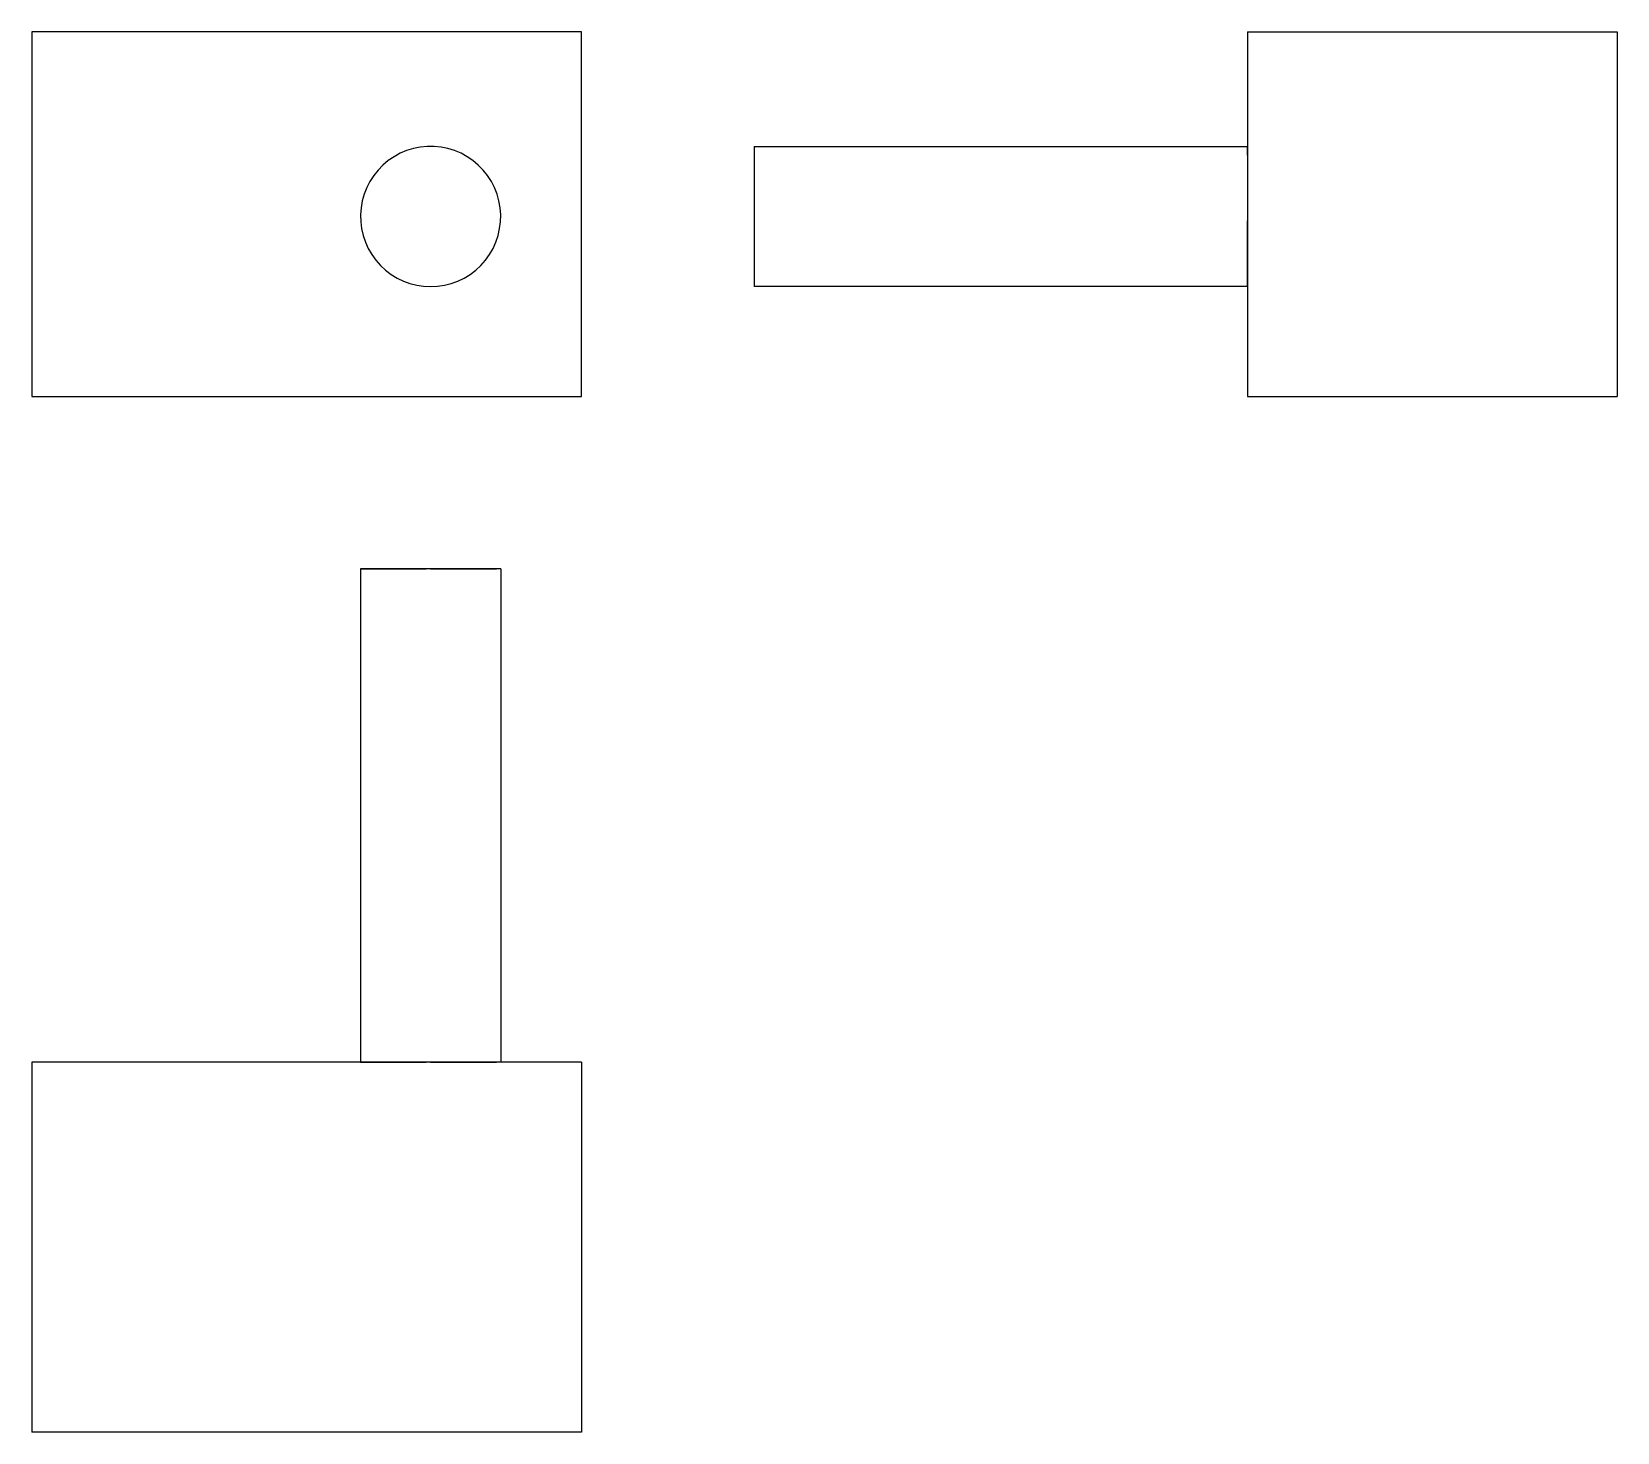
# Model space of a CAD drawing. Extents: x 0 to 2.41, y 0 to 2.13.
import ezdxf

# ---------------------------------------------------------------- set-up
doc = ezdxf.new("R2010")
doc.units = 0
doc.linetypes.add('HIDDEN', pattern=[0.065625, 0.043772, -0.021853])
for name, color, linetype in [('FRONT', 7, 'CONTINUOUS'), ('LEFT', 7, 'CONTINUOUS'), ('LEFT_HID', 7, 'HIDDEN'), ('TOP', 7, 'CONTINUOUS'), ('TOP_HID', 7, 'HIDDEN')]:
    doc.layers.add(name, color=color, linetype=linetype)

msp = doc.modelspace()

# ---------------------------------------------------------------- linework, layer by layer
at = {"layer": 'FRONT'}
for p, q in [((0, 2.129359), (0, 1.575)), ((0.835938, 2.129359), (0, 2.129359)), ((0.835938, 1.575), (0.835938, 2.129359)), ((0.590694, 1.953826), (0.58028, 1.951721)), ((0.601266, 1.954884), (0.590694, 1.953826)), ((0.611891, 1.954884), (0.601266, 1.954884)), ((0.622464, 1.953826), (0.611891, 1.954884)), ((0.632878, 1.951721), (0.622464, 1.953826)), ((0.542226, 1.933395), (0.534087, 1.926565)), ((0.551005, 1.93938), (0.542226, 1.933395)), ((0.560336, 1.944462), (0.551005, 1.93938)), ((0.570127, 1.948589), (0.560336, 1.944462)), ((0.58028, 1.951721), (0.570127, 1.948589)), ((0.643031, 1.948589), (0.632878, 1.951721)), ((0.652822, 1.944462), (0.643031, 1.948589)), ((0.662153, 1.93938), (0.652822, 1.944462)), ((0.670932, 1.933395), (0.662153, 1.93938)), ((0.679071, 1.926565), (0.670932, 1.933395)), ((0.520043, 1.910652), (0.514279, 1.901727)), ((0.526668, 1.918959), (0.520043, 1.910652)), ((0.534087, 1.926565), (0.526668, 1.918959)), ((0.68649, 1.918959), (0.679071, 1.926565)), ((0.693114, 1.910652), (0.68649, 1.918959)), ((0.698879, 1.901727), (0.693114, 1.910652)), ((0.50555, 1.882381), (0.502672, 1.872154)), ((0.509432, 1.892272), (0.50555, 1.882381)), ((0.514279, 1.901727), (0.509432, 1.892272)), ((0.703726, 1.892272), (0.698879, 1.901727)), ((0.707608, 1.882381), (0.703726, 1.892272)), ((0.710486, 1.872154), (0.707608, 1.882381)), ((0.500827, 1.86169), (0.500033, 1.851095)), ((0.502672, 1.872154), (0.500827, 1.86169)), ((0.712331, 1.86169), (0.710486, 1.872154)), ((0.713125, 1.851095), (0.712331, 1.86169)), ((0.500033, 1.851095), (0.500298, 1.840473)), ((0.500298, 1.840473), (0.501619, 1.82993)), ((0.711539, 1.82993), (0.71286, 1.840473)), ((0.71286, 1.840473), (0.713125, 1.851095)), ((0.501619, 1.82993), (0.503983, 1.819572)), ((0.503983, 1.819572), (0.507367, 1.8095)), ((0.507367, 1.8095), (0.511737, 1.799815)), ((0.701421, 1.799815), (0.70579, 1.8095)), ((0.70579, 1.8095), (0.709174, 1.819572)), ((0.709174, 1.819572), (0.711539, 1.82993)), ((0.511737, 1.799815), (0.51705, 1.790613)), ((0.51705, 1.790613), (0.523252, 1.781987)), ((0.689906, 1.781987), (0.696108, 1.790613)), ((0.696108, 1.790613), (0.701421, 1.799815)), ((0.523252, 1.781987), (0.530283, 1.77402)), ((0.530283, 1.77402), (0.538071, 1.766793)), ((0.538071, 1.766793), (0.546541, 1.760378)), ((0.546541, 1.760378), (0.555607, 1.754838)), ((0.657551, 1.754838), (0.666617, 1.760378)), ((0.666617, 1.760378), (0.675087, 1.766793)), ((0.675087, 1.766793), (0.682875, 1.77402)), ((0.682875, 1.77402), (0.689906, 1.781987)), ((0.555607, 1.754838), (0.56518, 1.750228)), ((0.56518, 1.750228), (0.575164, 1.746594)), ((0.575164, 1.746594), (0.585461, 1.743972)), ((0.585461, 1.743972), (0.595967, 1.742388)), ((0.595967, 1.742388), (0.606579, 1.741859)), ((0.606579, 1.741859), (0.617191, 1.742388)), ((0.617191, 1.742388), (0.627697, 1.743972)), ((0.627697, 1.743972), (0.637994, 1.746594)), ((0.637994, 1.746594), (0.647978, 1.750228)), ((0.647978, 1.750228), (0.657551, 1.754838)), ((0, 1.575), (0.835938, 1.575))]:
    msp.add_line(p, q, dxfattribs=at)
at = {"layer": 'LEFT'}
for p, q in [((1.848437, 2.129359), (2.410938, 2.129359)), ((1.848437, 2.129359), (1.848437, 1.575)), ((2.410938, 2.129359), (2.410938, 1.575)), ((1.098437, 1.955016), (1.098437, 1.741859)), ((1.098437, 1.955016), (1.848437, 1.955016)), ((1.848437, 1.741859), (1.098437, 1.741859)), ((1.848437, 1.575), (2.410938, 1.575))]:
    msp.add_line(p, q, dxfattribs=at)
at = {"layer": 'LEFT_HID', "linetype": 'HIDDEN'}
for p, q in [((1.848437, 1.741859), (1.848437, 1.955016)), ((1.848437, 1.955016), (1.848437, 1.741859))]:
    msp.add_line(p, q, dxfattribs=at)
at = {"layer": 'TOP'}
for p, q in [((0.713158, 1.3125), (0.5, 1.3125)), ((0.5, 1.3125), (0.5, 0.5625)), ((0.713158, 1.3125), (0.713158, 0.5625)), ((0, 0.5625), (0, 0)), ((0.835938, 0.5625), (0, 0.5625)), ((0.835938, 0.5625), (0.835938, 0)), ((0.835938, 0), (0, 0))]:
    msp.add_line(p, q, dxfattribs=at)
at = {"layer": 'TOP_HID', "linetype": 'HIDDEN'}
for p, q in [((0.5, 1.3125), (0.606579, 1.3125)), ((0.606579, 1.3125), (0.713158, 1.3125)), ((0.713158, 0.5625), (0.5, 0.5625)), ((0.5, 0.5625), (0.606579, 0.5625)), ((0.606579, 0.5625), (0.713158, 0.5625))]:
    msp.add_line(p, q, dxfattribs=at)

doc.saveas('drawing.dxf')
